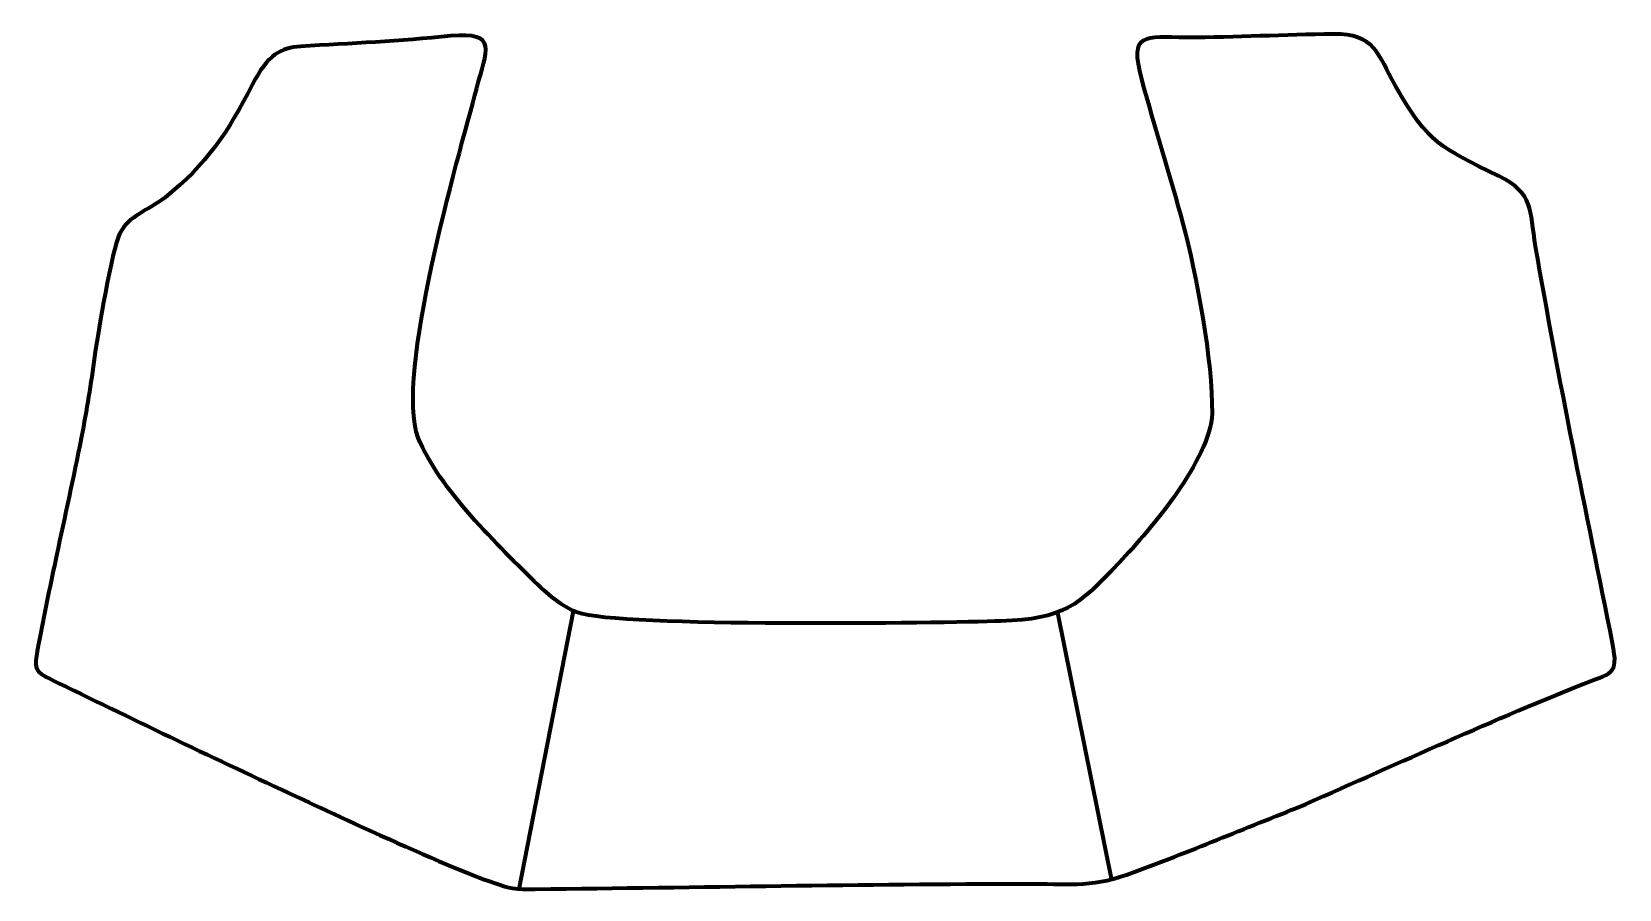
# Model space of a CAD drawing. Header units: millimetres. Extents: x -509 to 79, y 335 to 653.
import ezdxf

# ---------------------------------------------------------------- set-up
doc = ezdxf.new("R2010")
doc.units = ezdxf.units.MM
doc.header["$MEASUREMENT"] = 0
doc.layers.add('layer 2', color=7, linetype='Continuous')
doc.layers.add('layer 3', color=7, linetype='Continuous')

msp = doc.modelspace()

# ---------------------------------------------------------------- linework, layer by layer
at = {"layer": 'layer 2', "color": 140, "lineweight": 158}
for points in [[(-308.4149, 437.9419), (-308.4149, 437.9419), (-328.5963, 335.0395), (-328.5963, 335.0395)], [(-129.0194, 437.3808), (-129.0194, 437.3808), (-108.996, 338.3011), (-108.996, 338.3011)]]:
    msp.add_open_spline(points, degree=3, dxfattribs=at)
at = {"layer": 'layer 3', "color": 242, "lineweight": 158}
msp.add_open_spline([(-40.328, 365.1325), (-61.1355, 356.9876), (-82.5591, 347.8858), (-103.4761, 340.3648), (-103.4761, 340.3648), (-116.7934, 335.5763), (-126.4229, 337.0773), (-140.2032, 337.0551), (-140.2032, 337.0551), (-201.0545, 336.9572), (-261.6532, 335.7011), (-322.457, 335.0402), (-322.457, 335.0402), (-326.2227, 334.9993), (-328.1862, 335.0204), (-330.9547, 335.4065), (-330.9547, 335.4065), (-343.2285, 337.4517), (-397.6759, 363.1428), (-411.0168, 369.3279), (-411.0168, 369.3279), (-440.579, 383.0556), (-469.5355, 396.9597), (-498.8269, 411.2414), (-498.8269, 411.2414), (-508.9877, 416.1956), (-508.4078, 415.1169), (-506.0128, 428.176), (-506.0128, 428.176), (-504.1402, 438.3863), (-501.9268, 448.4556), (-499.7816, 458.6023), (-499.7816, 458.6023), (-496.7836, 473.0648), (-493.5329, 487.5633), (-490.6517, 502.032), (-490.6517, 502.032), (-490.6517, 502.032), (-490.5465, 502.5915), (-490.5465, 502.5915), (-490.5465, 502.5915), (-488.7336, 512.3948), (-487.0282, 522.2221), (-485.7111, 532.1057), (-485.7111, 532.1057), (-484.5711, 540.8238), (-479.2048, 571.9693), (-476.4423, 577.7277), (-476.4423, 577.7277), (-473.2646, 584.3516), (-465.6988, 586.4472), (-459.7481, 591.0438), (-459.7481, 591.0438), (-444.1748, 603.3176), (-436.2659, 615.563), (-427.2967, 632.8728), (-427.2967, 632.8728), (-421.3796, 644.2923), (-416.8562, 646.5302), (-409.4036, 647.0385), (-409.4036, 647.0385), (-390.6302, 648.3185), (-372.7168, 648.9198), (-353.7491, 650.9844), (-353.7491, 650.9844), (-335.9948, 652.5159), (-340.4396, 645.6058), (-344.1399, 631.6747), (-344.1399, 631.6747), (-351.1766, 605.0802), (-374.5228, 525.3342), (-365.8437, 502.2101), (-365.8437, 502.2101), (-357.9289, 483.0058), (-336.3867, 462.2963), (-321.4197, 447.7407), (-321.4197, 447.7407), (-315.6296, 442.1097), (-311.1072, 439.0587), (-306.726, 437.4267), (-306.726, 437.4267), (-291.9288, 431.9144), (-171.0557, 433.5273), (-149.9511, 434.2752), (-149.9511, 434.2752), (-126.8138, 435.1177), (-121.5791, 439.5844), (-106.0799, 455.9994), (-106.0799, 455.9994), (-94.4268, 468.341), (-72.5461, 493.9408), (-71.7517, 511.1554), (-71.7517, 511.1554), (-71.559, 530.6154), (-77.4998, 562.3543), (-82.591, 581.4925), (-82.591, 581.4925), (-87.3594, 599.4175), (-93.0786, 617.072), (-97.9144, 634.9931), (-97.9144, 634.9931), (-102.5958, 652.4555), (-96.9602, 650.4749), (-81.1836, 650.3705), (-81.1836, 650.3705), (-62.9374, 650.3466), (-44.8879, 651.5215), (-26.7981, 651.655), (-26.7981, 651.655), (-11.5604, 651.7674), (-10.4023, 644.4317), (-3.8612, 632.5173), (-3.8612, 632.5173), (8.7261, 610.563), (12.6676, 609.9855), (34.321, 599.138), (34.321, 599.138), (47.6983, 592.4364), (45.7751, 586.8014), (48.0999, 572.9953), (48.0999, 572.9953), (56.5884, 523.7359), (66.7342, 475.1486), (76.5749, 426.1751), (76.5749, 426.1751), (79.0734, 413.7409), (76.0574, 415.2357), (64.7978, 410.704), (64.7978, 410.704), (29.6205, 396.5462), (-5.4643, 380.3075), (-40.328, 365.1325)], degree=3, knots=[0, 0, 0, 0, 0.02941176, 0.02941176, 0.02941176, 0.02941176, 0.05882353, 0.05882353, 0.05882353, 0.05882353, 0.08823529, 0.08823529, 0.08823529, 0.08823529, 0.11764706, 0.11764706, 0.11764706, 0.11764706, 0.14705882, 0.14705882, 0.14705882, 0.14705882, 0.17647059, 0.17647059, 0.17647059, 0.17647059, 0.20588235, 0.20588235, 0.20588235, 0.20588235, 0.23529412, 0.23529412, 0.23529412, 0.23529412, 0.26470588, 0.26470588, 0.26470588, 0.26470588, 0.29411765, 0.29411765, 0.29411765, 0.29411765, 0.32352941, 0.32352941, 0.32352941, 0.32352941, 0.35294118, 0.35294118, 0.35294118, 0.35294118, 0.38235294, 0.38235294, 0.38235294, 0.38235294, 0.41176471, 0.41176471, 0.41176471, 0.41176471, 0.44117647, 0.44117647, 0.44117647, 0.44117647, 0.47058824, 0.47058824, 0.47058824, 0.47058824, 0.5, 0.5, 0.5, 0.5, 0.52941176, 0.52941176, 0.52941176, 0.52941176, 0.55882353, 0.55882353, 0.55882353, 0.55882353, 0.58823529, 0.58823529, 0.58823529, 0.58823529, 0.61764706, 0.61764706, 0.61764706, 0.61764706, 0.64705882, 0.64705882, 0.64705882, 0.64705882, 0.67647059, 0.67647059, 0.67647059, 0.67647059, 0.70588235, 0.70588235, 0.70588235, 0.70588235, 0.73529412, 0.73529412, 0.73529412, 0.73529412, 0.76470588, 0.76470588, 0.76470588, 0.76470588, 0.79411765, 0.79411765, 0.79411765, 0.79411765, 0.82352941, 0.82352941, 0.82352941, 0.82352941, 0.85294118, 0.85294118, 0.85294118, 0.85294118, 0.88235294, 0.88235294, 0.88235294, 0.88235294, 0.91176471, 0.91176471, 0.91176471, 0.91176471, 0.94117647, 0.94117647, 0.94117647, 0.94117647, 1, 1, 1, 1], dxfattribs=at)

doc.saveas('drawing.dxf')
